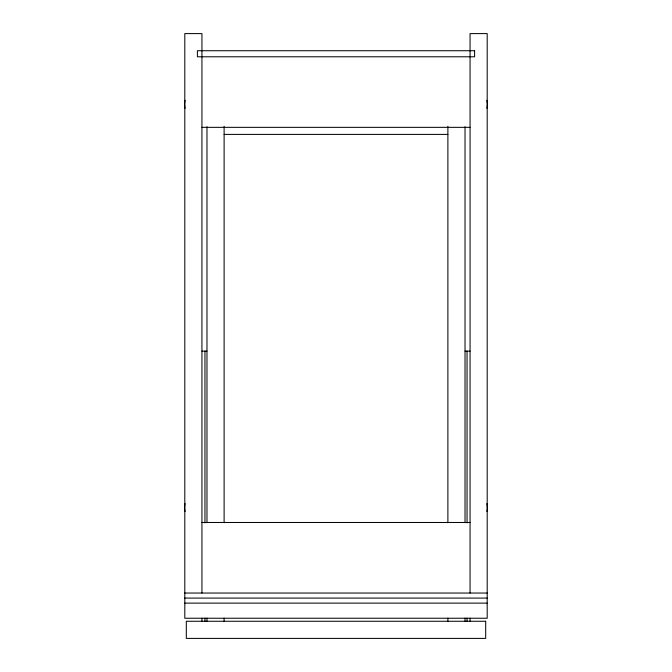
<?xml version="1.0" encoding="UTF-8"?>
<svg xmlns="http://www.w3.org/2000/svg" width="672" height="672" viewBox="0 0 672 672"><rect width="100%" height="100%" fill="white"/><g stroke="black" fill="none" stroke-linecap="round" stroke-linejoin="round"><path stroke-width="1.01" d="M201.936 127.344L470.064 127.344M224.112 134.4L447.888 134.4M201.936 351.12L206.976 351.12M465.024 351.12L470.064 351.12M201.936 522.48L470.064 522.48M184.8 593.04L487.2 593.04M184.8 598.08L487.2 598.08M184.8 603.12L487.2 603.12M470.064 593.04L470.064 33.6L487.2 33.6L487.2 618.24L184.8 618.24L184.8 33.6L201.936 33.6L201.936 593.04M470.064 618.122L470.064 621.264M467.04 351.12L467.04 522.841M467.04 618.122L467.04 621.264M465.024 126.697L465.024 522.766M465.024 618.122L465.024 621.264M447.888 126.336L447.888 522.766M447.888 618.114L447.888 621.264M224.112 126.336L224.112 522.766M224.112 618.114L224.112 621.264M206.976 126.697L206.976 522.766M206.976 618.122L206.976 621.264M204.96 351.12L204.96 522.841M204.96 618.122L204.96 621.264M201.936 618.122L201.936 621.264M184.884 108.276A30.416 30.416 0 0 1 184.884 100.38M184.75 108.293A30.416 30.416 0 0 1 184.733 100.363M487.116 100.38A30.416 30.416 0 0 1 487.116 108.276M487.217 100.372A30.324 30.324 0 0 1 487.234 108.293M487.116 503.58A30.416 30.416 0 0 1 487.116 511.476M487.217 503.572A30.324 30.324 0 0 1 487.234 511.493M184.884 511.476A30.416 30.416 0 0 1 184.884 503.58M184.75 511.493A30.416 30.416 0 0 1 184.733 503.563M474.6 50.736L197.4 50.736L197.4 56.784L474.6 56.784L474.6 50.736M485.688 621.264L186.312 621.264L186.312 638.4L485.688 638.4L485.688 621.264"/></g></svg>
